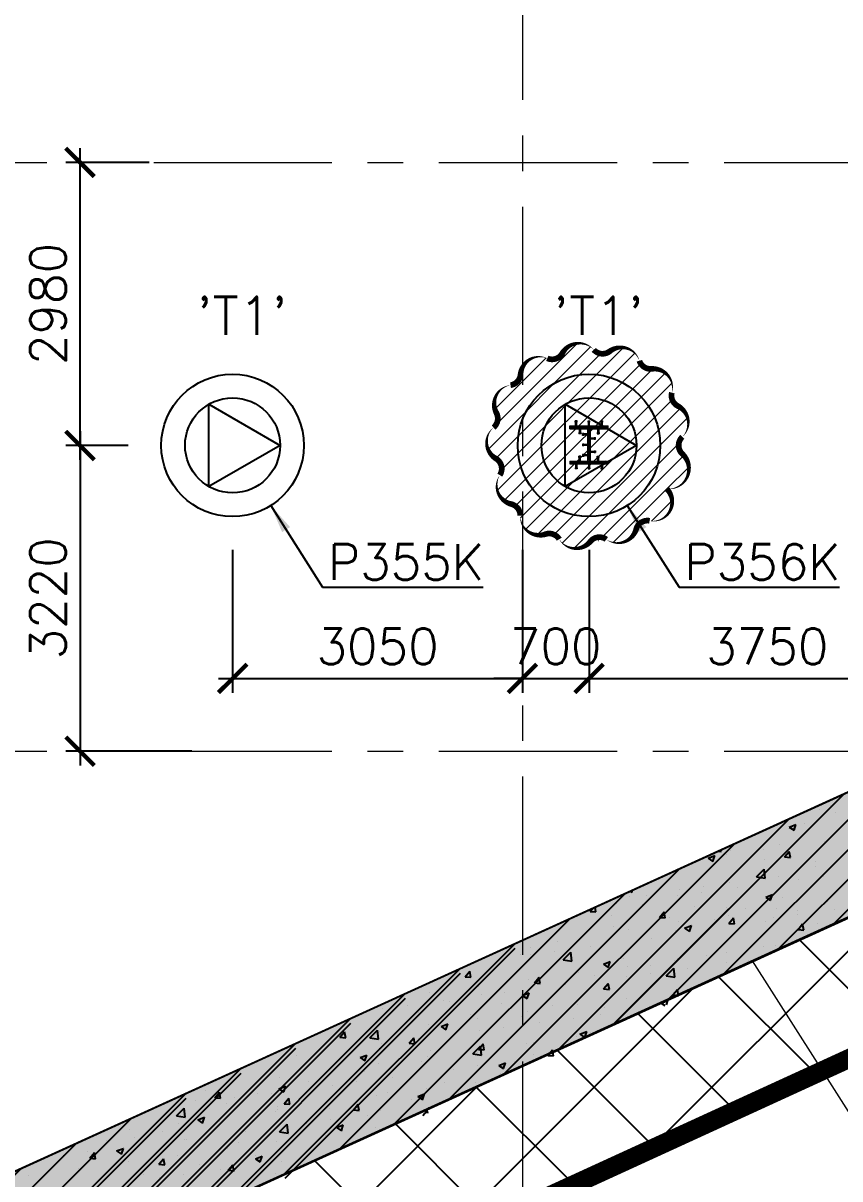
# Model space of a CAD drawing. Header units: millimetres. Extents: x -346728 to 1320345, y -537202 to -385966.
# Drawn here: x 191485 to 200078, y -489444 to -477275 of the extents above; entities that cross this region are included whole.
import ezdxf
from ezdxf.xclip import XClip

# ---------------------------------------------------------------- set-up
doc = ezdxf.new("R2010")
doc.units = ezdxf.units.MM
doc.header["$LTSCALE"] = 100
doc.header["$XCLIPFRAME"] = 2
doc.linetypes.add('DASHED2', pattern=[0.375, 0.25, -0.125])
doc.linetypes.add('X1326_GLB$0$CENTER', pattern=[2, 1.25, -0.25, 0.25, -0.25])
for name, color, linetype, lineweight in [('0 T TEXT', 7, 'Continuous', 13), ('A-giao thong', 8, 'Continuous', 15), ('KCMANH', 8, 'Continuous', 13), ('KINGPOST', 5, 'Continuous', 20), ('L.DUONG', 234, 'Continuous', 15), ('LINE', 7, 'Continuous', 13), ('X1326_GLB$0$A-tim', 8, 'X1326_GLB$0$CENTER', 9)]:
    doc.layers.add(name, color=color, linetype=linetype, lineweight=lineweight)
doc.layers.add('CL load', color=1, linetype='Continuous', plot=False)
for name, color, linetype in [('hach', 253, 'Continuous'), ('PILE MARK', 8, 'Continuous'), ('PL', 3, 'Continuous'), ('PLT', 6, 'Continuous'), ('W2', 4, 'Continuous'), ('XR_1326_csPL$0$hach', 253, 'Continuous'), ('XR_1326_csPL$0$W2', 4, 'Continuous')]:
    doc.layers.add(name, color=color, linetype=linetype)
doc.styles.add('simplex', font='simplex.shx')
doc.linetypes.add('FENCELINE2', pattern='A,0.25,-0.1,[132,ltypeshp.shx,S=0.1,R=0,X=-0.1,Y=0],-0.1,1', length=1.45)
doc.dimstyles.new('100', dxfattribs={"dimscale": 150, "dimtxt": 2.5, "dimasz": 2, "dimexe": 1, "dimexo": 1, "dimgap": 1, "dimtad": 1, "dimdec": 0, "dimzin": 0, "dimdsep": 46, "dimtxsty": 'simplex', "dimblk": 'ARCHTICK', "dimcen": 1, "dimdle": 1, "dimclrd": 256, "dimclre": 256, "dimclrt": 6, "dimadec": 0, "dimazin": 0, "dimtfac": 1, "dimtdec": 0, "dimtix": 1, "dimtmove": 2, "dimatfit": 3, "dimfxl": 1, "dimtolj": 1, "dimtzin": 0, "dimarcsym": 0})
pattern_1 = [(45, (188543.33, 11377564.439), (-8.980256121, 8.980256121), []), (135, (188543.33, 11377564.439), (-8.980256121, -8.980256121), [])]

# ---------------------------------------------------------------- blocks, each defined once
blk = doc.blocks.new('_ArchTick')
at = {"color": 0, "linetype": 'ByBlock', "const_width": 0.15}
blk.add_lwpolyline([(-0.5, -0.5), (0.5, 0.5)], dxfattribs=at)
blk = doc.blocks.new('*D516')
at = {"layer": 'CL load', "lineweight": -2, "transparency": 16777216}
for p, q in [((193689, -482822), (193689, -484325)), ((196739, -482822), (196739, -484325)), ((193539, -484175), (196889, -484175))]:
    blk.add_line(p, q, dxfattribs=at)
at = {"layer": 'DEFPOINTS', "color": 0, "transparency": 16777216}
for p in [(193689, -482672, 0), (196739, -482672, 0), (196739, -484175)]:
    blk.add_point(p, dxfattribs=at)
at = {"layer": 'CL load', "lineweight": -2, "transparency": 16777216, "xscale": 300, "yscale": 300, "zscale": 300, "rotation": 180}
blk.add_blockref('_ArchTick', (193689, -484175), dxfattribs=at)
at = {"layer": 'CL load', "lineweight": -2, "transparency": 16777216, "xscale": 300, "yscale": 300, "zscale": 300}
blk.add_blockref('_ArchTick', (196739, -484175), dxfattribs=at)
at = {"layer": 'CL load', "color": 6, "transparency": 16777216, "insert": (195214, -483838), "char_height": 375, "attachment_point": 5, "style": 'simplex'}
blk.add_mtext('\\A1;3050', dxfattribs=at)
blk = doc.blocks.new('*D517')
at = {"layer": 'CL load', "lineweight": -2, "transparency": 16777216}
for p, q in [((196739, -482822), (196739, -484325)), ((197439, -482822), (197439, -484325)), ((196739, -484175), (196439, -484175)), ((196739, -484175), (197439, -484175)), ((197439, -484175), (197739, -484175))]:
    blk.add_line(p, q, dxfattribs=at)
at = {"layer": 'DEFPOINTS', "color": 0, "transparency": 16777216}
for p in [(196739, -482672, 0), (197439, -482672), (197439, -484175)]:
    blk.add_point(p, dxfattribs=at)
at = {"layer": 'CL load', "lineweight": -2, "transparency": 16777216, "xscale": 300, "yscale": 300, "zscale": 300}
blk.add_blockref('_ArchTick', (196739, -484175), dxfattribs=at)
at = {"layer": 'CL load', "lineweight": -2, "transparency": 16777216, "xscale": 300, "yscale": 300, "zscale": 300, "rotation": 180}
blk.add_blockref('_ArchTick', (197439, -484175), dxfattribs=at)
at = {"layer": 'CL load', "color": 6, "transparency": 16777216, "insert": (197089, -483838), "char_height": 375, "attachment_point": 5, "style": 'simplex'}
blk.add_mtext('\\A1;700', dxfattribs=at)
blk = doc.blocks.new('*D518')
at = {"layer": 'CL load', "lineweight": -2, "transparency": 16777216}
for p, q in [((197439, -482822), (197439, -484325)), ((201189, -482822), (201189, -484325)), ((197289, -484175), (201339, -484175))]:
    blk.add_line(p, q, dxfattribs=at)
at = {"layer": 'DEFPOINTS', "color": 0, "transparency": 16777216}
for p in [(197439, -482672), (201189, -482672), (201189, -484175)]:
    blk.add_point(p, dxfattribs=at)
at = {"layer": 'CL load', "lineweight": -2, "transparency": 16777216, "xscale": 300, "yscale": 300, "zscale": 300, "rotation": 180}
blk.add_blockref('_ArchTick', (197439, -484175), dxfattribs=at)
at = {"layer": 'CL load', "lineweight": -2, "transparency": 16777216, "xscale": 300, "yscale": 300, "zscale": 300}
blk.add_blockref('_ArchTick', (201189, -484175), dxfattribs=at)
at = {"layer": 'CL load', "color": 6, "transparency": 16777216, "insert": (199314, -483838), "char_height": 375, "attachment_point": 5, "style": 'simplex'}
blk.add_mtext('\\A1;3750', dxfattribs=at)
blk = doc.blocks.new('*D519')
at = {"layer": 'CL load', "lineweight": -2, "transparency": 16777216}
for p, q in [((192084, -481572), (192084, -485092)), ((192589, -481722), (191934, -481722)), ((193259, -484942), (191934, -484942))]:
    blk.add_line(p, q, dxfattribs=at)
at = {"layer": 'DEFPOINTS', "color": 0, "transparency": 16777216}
for p in [(192739, -481722, 0), (192084, -484942), (193409, -484942, 0)]:
    blk.add_point(p, dxfattribs=at)
at = {"layer": 'CL load', "lineweight": -2, "transparency": 16777216, "xscale": 300, "yscale": 300, "zscale": 300}
for p, rotation in [((192084, -481722), 90), ((192084, -484942), 270)]:
    blk.add_blockref('_ArchTick', p, dxfattribs=dict(at, rotation=rotation))
at = {"layer": 'CL load', "color": 6, "transparency": 16777216, "insert": (191747, -483332), "char_height": 375, "attachment_point": 5, "rotation": 90, "style": 'simplex'}
blk.add_mtext('\\A1;3220', dxfattribs=at)
blk = doc.blocks.new('*D520')
at = {"layer": 'CL load', "lineweight": -2, "transparency": 16777216}
for p, q in [((192084, -481872), (192084, -478592)), ((192810, -478742), (191934, -478742)), ((192589, -481722), (191934, -481722))]:
    blk.add_line(p, q, dxfattribs=at)
at = {"layer": 'DEFPOINTS', "color": 0, "transparency": 16777216}
for p in [(192084, -478742), (192960, -478742, 0), (192739, -481722, 0)]:
    blk.add_point(p, dxfattribs=at)
at = {"layer": 'CL load', "lineweight": -2, "transparency": 16777216, "xscale": 300, "yscale": 300, "zscale": 300}
for p, rotation in [((192084, -478742), 90), ((192084, -481722), 270)]:
    blk.add_blockref('_ArchTick', p, dxfattribs=dict(at, rotation=rotation))
at = {"layer": 'CL load', "color": 6, "transparency": 16777216, "insert": (191747, -480232), "char_height": 375, "attachment_point": 5, "rotation": 90, "style": 'simplex'}
blk.add_mtext('\\A1;2980', dxfattribs=at)
blk = doc.blocks.new('LVL-KHUNGTEN')
blk.add_lwpolyline([(61072.9, 41092.8), (119123.5, 41092.8), (119123.5, 61.9), (61072.9, 61.9)], close=True)
blk = doc.blocks.new('mb duong hh')
at = {"layer": '0 T TEXT', "color": 8, "linetype": 'DASHED2', "ltscale": 300}
blk.add_lwpolyline([(75940, 34596), (80501, 41668), (80491, 88861), (75484, 93868), (-20031, 93860), (-33610, 75885), (-26182, 55955), (-6300, 2612), (0, 0)], close=True, dxfattribs=at)
at = {"layer": 'LINE', "color": 252, "lineweight": 9}
blk.add_lwpolyline([(14977, 101049), (-7702, 101358), (-14927, 101246), (-29449, 100943), (-35818, 99008), (-40020, 95429), (-42101, 92117), (-42609, 87567), (-42104, 81482), (-40823, 74903), (-34507, 57500), (-12505, -1540), (-11062, -5026), (-1334, -3647), (4526, -1388), (38515, 14361), (36944, 16828)], dxfattribs=at)
blk = doc.blocks.new('MB HANG RAO TAM')
h = blk.add_hatch()
h.set_pattern_fill('ANSI37', color=8, scale=7000, style=0)
h.set_pattern_definition([(45, (527887.4, 631399.9), (-618.7184, 618.7184), []), (135, (527887.4, 631399.9), (-618.7184, -618.7184), [])])
h.paths.add_polyline_path([(89794, 74797), (94796, 69797), (94804, 22611), (90246, 15544), (52523, -1634), (34324, -9922), (14325, -19029), (8025, -16417), (-19267, 56832), (-5688, 74797), (41806, 74797), (65797, 74797)], flags=16)
h.paths.add_polyline_path([(-17293, 40146), (-15160, 40938), (-12777, 34516), (-15127, 33730), (-10493, 20001), (4784, -19373), (12548, -21453), (91490, 14752), (95488, 20874), (95620, 46027), (95770, 74597), (91825, 78101), (52350, 76926), (14008, 75822), (-9259, 75871), (-23844, 71027), (-24251, 60760)])
at = {"layer": 'L.DUONG', "color": 94, "linetype": 'FENCELINE2', "ltscale": 25, "const_width": 200, "elevation": 7850}
blk.add_lwpolyline([(13898, 75822), (14369, 75824), (20809, 75968), (32497, 76335), (48850, 76822), (75776, 77623), (91825, 78101), (95770, 74597), (95712, 63657), (95684, 58344), (95610, 44235), (95553, 33268), (95488, 20874), (91490, 14752), (75806, 7559), (49624, -4449), (26632, -14994), (12548, -21453), (4784, -19373), (0, -7161), (-6626, 9890)], dxfattribs=at)
at = {"layer": 'XR_1326_csPL$0$W2', "color": 7, "ltscale": 0.5, "elevation": 0}
blk.add_lwpolyline([(8025, -16417), (14325, -19029), (90246, 15544), (94804, 22611), (94796, 69797), (89794, 74797), (-5688, 74797), (-19267, 56832)], close=True, dxfattribs=at)
blk = doc.blocks.new('KP50')
at = {"ltscale": 0.1}
h = blk.add_hatch(color=6, dxfattribs=at)
h.dxf.hatch_style = 1
h.paths.add_polyline_path([(14, 171), (-14, 171), (-14, 142)])
h.paths.add_polyline_path([(-14, -142), (-14, -171), (14, -171)])
at = {"layer": 'KCMANH', "linetype": 'ByBlock'}
h = blk.add_hatch(dxfattribs=at)
h.set_pattern_fill('ANSI37', color=6, scale=4, style=0)
h.set_pattern_definition(pattern_1)
h.paths.add_polyline_path([(-200, 200), (-200, 171), (200, 171), (200, 200)])
h = blk.add_hatch(dxfattribs=at)
h.set_pattern_fill('ANSI37', color=6, scale=4, style=0)
h.set_pattern_definition([(45, (188728.93, 11377564.439), (-8.980256121, 8.980256121), []), (135, (188728.93, 11377564.439), (-8.980256121, -8.980256121), [])])
h.paths.add_polyline_path([(14, 171), (-14, 142), (-14, -142), (14, -171)])
h = blk.add_hatch(dxfattribs=at)
h.set_pattern_fill('ANSI37', color=6, scale=4, style=0)
h.set_pattern_definition(pattern_1)
h.paths.add_polyline_path([(-200, -171), (-200, -200), (200, -200), (200, -171)])
for p, q in [((-125, 253), (-146, 253)), ((-146, 240), (-146, 253)), ((-125, 240), (-125, 253)), ((-10, 253), (10, 253)), ((-10, 240), (-10, 253)), ((10, 240), (10, 253)), ((125, 253), (146, 253)), ((125, 240), (125, 253)), ((146, 240), (146, 253)), ((-125, 240), (-146, 240)), ((-142, 200), (-142, 240)), ((-129, 200), (-129, 240)), ((-85, 131), (-106, 131)), ((-106, 131), (-106, 118)), ((-102, 171), (-102, 131)), ((-89, 171), (-89, 131)), ((-85, 131), (-85, 118)), ((-10, 240), (10, 240)), ((-6, 200), (-6, 240)), ((6, 200), (6, 240)), ((85, 131), (106, 131)), ((85, 131), (85, 118)), ((89, 171), (89, 131)), ((102, 171), (102, 131)), ((106, 131), (106, 118)), ((125, 240), (146, 240)), ((129, 200), (129, 240)), ((142, 200), (142, 240)), ((-85, 118), (-106, 118)), ((-67, 100), (-67, 120)), ((-54, 120), (-67, 120)), ((-54, 100), (-67, 100)), ((-67, 10), (-67, -10)), ((-54, 10), (-67, 10)), ((-54, 100), (-54, 120)), ((-14, 116), (-54, 116)), ((-14, 104), (-54, 104)), ((-54, 10), (-54, -10)), ((-14, 6), (-54, 6)), ((14, 76), (54, 76)), ((14, 64), (54, 64)), ((54, 60), (54, 80)), ((54, 80), (67, 80)), ((54, 60), (67, 60)), ((67, 60), (67, 80)), ((85, 118), (106, 118)), ((-85, -118), (-106, -118)), ((-106, -131), (-106, -118)), ((-85, -131), (-85, -118)), ((-54, -10), (-67, -10)), ((-67, -100), (-67, -120)), ((-54, -100), (-67, -100)), ((-54, -120), (-67, -120)), ((-14, -6), (-54, -6)), ((-54, -100), (-54, -120)), ((-14, -104), (-54, -104)), ((-14, -116), (-54, -116)), ((14, -64), (54, -64)), ((14, -76), (54, -76)), ((54, -60), (54, -80)), ((54, -60), (67, -60)), ((54, -80), (67, -80)), ((67, -60), (67, -80)), ((85, -118), (106, -118)), ((85, -131), (85, -118)), ((106, -131), (106, -118)), ((-125, -240), (-146, -240)), ((-146, -240), (-146, -253)), ((-142, -200), (-142, -240)), ((-129, -200), (-129, -240)), ((-125, -240), (-125, -253)), ((-85, -131), (-106, -131)), ((-102, -171), (-102, -131)), ((-89, -171), (-89, -131)), ((-10, -240), (10, -240)), ((-10, -240), (-10, -253)), ((-6, -200), (-6, -240)), ((6, -200), (6, -240)), ((10, -240), (10, -253)), ((85, -131), (106, -131)), ((89, -171), (89, -131)), ((102, -171), (102, -131)), ((125, -240), (146, -240)), ((125, -240), (125, -253)), ((129, -200), (129, -240)), ((142, -200), (142, -240)), ((146, -240), (146, -253)), ((-125, -253), (-146, -253)), ((-10, -253), (10, -253)), ((125, -253), (146, -253))]:
    blk.add_line(p, q, dxfattribs=at)
at = {"layer": 'KINGPOST', "color": 6, "linetype": 'ByBlock'}
for p, q in [((-200, 200), (200, 200)), ((-200, 171), (-200, 200)), ((-200, 171), (200, 171)), ((-14, 171), (-14, -171)), ((-14, 142), (14, 171)), ((14, 171), (14, -171)), ((200, 171), (200, 200)), ((-200, -171), (200, -171)), ((-200, -171), (-200, -200)), ((-200, -200), (200, -200)), ((-14, -142), (14, -171)), ((200, -171), (200, -200))]:
    blk.add_line(p, q, dxfattribs=at)
blk.add_lwpolyline([(-14, 0), (14, 0)], dxfattribs=at)
blk = doc.blocks.new('B1 Kingpost Layout Plan1')
at = {"layer": 'KCMANH', "linetype": 'ByBlock'}
blk.add_blockref('KP50', (47075, -66951, 0), dxfattribs=at)

msp = doc.modelspace()

# ---------------------------------------------------------------- hatches: boundary and pattern name
at = {"ltscale": 0.1}
h = msp.add_hatch(color=3, dxfattribs=at)
h.dxf.hatch_style = 1
h.paths.add_polyline_path([(197453.1, -481550.4), (197424.3, -481550.4), (197424.3, -481579.2)])
h.paths.add_polyline_path([(197424.3, -481864), (197424.3, -481892.8), (197453.1, -481892.8)])
at = {"layer": 'A-giao thong', "transparency": 33554572}
h = msp.add_hatch(dxfattribs=at)
h.set_pattern_fill('ANSI31', color=256, scale=1000)
h.set_pattern_definition([(45, (159089.75, -578978.21), (-88.38835, 88.38835), [])])
edge = h.paths.add_edge_path()
edge.add_arc((198283.8, -481485.9), 200.1, 313.189, 423.189)
edge.add_arc((198429.6, -481197.4), 123.2, 165.32463, 243.189, ccw=False)
edge.add_arc((198116.7, -481115.4), 200.3, 345.32463, 455.32463)
edge.add_arc((198086.6, -480793.3), 123.2, 197.45235, 275.32463, ccw=False)
edge.add_arc((197778.1, -480890.3), 200.2, 17.45235, 127.45235)
edge.add_arc((197581.4, -480633.5), 123.2, 221.33742, 307.45235, ccw=False)
edge.add_arc((197336.4, -480849.1), 203.2, 41.33742, 151.33742)
edge.add_arc((197050, -480692.5), 123.2, 245.97207, 331.33742, ccw=False)
edge.add_arc((196918.3, -480988), 200.3, 65.97207, 175.97207)
edge.add_arc((196595.7, -480965.2), 123.2, 278.09941, 355.97207, ccw=False)
edge.add_arc((196641.3, -481285.5), 200.3, 98.09941, 208.09941)
edge.add_arc((196355.9, -481437.9), 123.2, -50.51419, 28.09941, ccw=False)
edge.add_arc((196561.8, -481687.8), 200.7, 129.48581, 239.48581)
edge.add_arc((196397.4, -481966.8), 123.2, -33.38585, 59.48581, ccw=False)
edge.add_arc((196667.3, -482144.7), 200.1, 146.61415, 256.61415)
edge.add_arc((196592.5, -482459.2), 123.2, -1.25134, 76.61415, ccw=False)
edge.add_arc((196915.9, -482466.3), 200.3, 178.74866, 288.74866)
edge.add_arc((197019.9, -482772.6), 123.2, 30.87684, 108.74866, ccw=False)
edge.add_arc((197297.5, -482606.6), 200.2, 210.87684, 320.87684)
edge.add_arc((197548.4, -482810.7), 123.2, 54.01227, 140.87684, ccw=False)
edge.add_arc((197740.1, -482546.7), 203.1, 234.01227, 344.01227)
edge.add_arc((198053.8, -482636.6), 123.2, 79.39644, 164.01227, ccw=False)
edge.add_arc((198113.3, -482318.6), 200.3, 259.39644, 404.1286)
edge.add_arc((198278.2, -481968.3), 212, 264.27964, 407.39823)
edge.add_arc((198505.1, -481721.6), 123.2, 133.189, 227.39823, ccw=False)
at = {"layer": 'hach'}
h = msp.add_hatch(dxfattribs=at)
h.set_pattern_fill('ANSI31', color=256, scale=70)
h.set_pattern_definition([(45, (121918.56, -508591.22), (-157.15448, 157.15448), [])])
h.paths.add_polyline_path([(142200.7, -410142.2), (128621.2, -428107.5), (155914.1, -501359), (162214.1, -503970.9), (238136.4, -469396.6), (242695.2, -462329.4), (242687.2, -415142.7), (237685.1, -410142.2)])
h.paths.add_polyline_path([(142797.9, -411342.2), (129975.7, -428305.7), (156856.2, -500450.6), (162191.6, -502662.6), (237318.8, -468450.4), (241495.1, -461976.1), (241487, -415639.4), (237188.2, -411342.2)], flags=16)
h = msp.add_hatch(dxfattribs=at)
h.set_pattern_fill('AR-CONC', color=256, scale=4)
h.set_pattern_definition([(50, (121918.56, -508591.2), (728.7387, -63.7563), [76.2, -838.2]), (355, (121918.56, -508591.2), (-140.9737, 764.2274), [60.96, -670.5623]), (100.45144, (121979.3, -508596.54), (587.765, 700.471), [64.76, -712.361]), (46.1842, (121918.6, -508388), (1084.316, -168.1693), [114.3, -1257.3]), (96.63556, (122008.9, -508402), (949.6165, 989.7045), [97.14, -1068.5424]), (351.18415, (121918.6, -508388), (949.6165, 989.7045), [91.44, -1005.839]), (21, (122020.16, -508438.8), (606.4576, -409.0608), [76.2, -838.2]), (326, (122020.16, -508438.8), (247.208, 736.752), [60.96, -670.56]), (71.45144, (122070.7, -508472.9), (853.6657, 327.691), [64.76, -712.3598]), (37.5, (121918.56, -508591.22), (12.3544, 338.22016), [0, -662.432, 0, -680.72, 0, -673.1]), (7.5, (121918.56, -508591.22), (267.27865, 400.7223), [0, -388.112, 0, -647.192, 0, -256.54]), (327.5, (121692, -508591.22), (542.3624, -22.91498), [0, -254, 0, -792.48, 0, -1051.56]), (317.5, (121590.4, -508591.2), (592.5167, 101.706), [0, -330.2, 0, -526.288, 0, -746.76])])
h.paths.add_polyline_path([(142200.7, -410142.2), (128621.2, -428107.5), (155914.1, -501359), (162214.1, -503970.9), (238136.4, -469396.6), (242695.2, -462329.4), (242687.2, -415142.7), (237685.1, -410142.2)])
h.paths.add_polyline_path([(142797.9, -411342.2), (129975.7, -428305.7), (156856.2, -500450.6), (162191.6, -502662.6), (237318.8, -468450.4), (241495.1, -461976.1), (241487, -415639.4), (237188.2, -411342.2)], flags=16)

# ---------------------------------------------------------------- linework, layer by layer
at = {"color": 5, "elevation": -2718.3}
msp.add_lwpolyline([(198420.8, -481631.8, 0, 60, 0.5205671), (198374.1, -481307.3, 60, 60, -0.3534527), (198310.5, -481166.2, 0, 60, 0.5205671), (198098.1, -480915.9, 60, 60, -0.3534915), (197969.1, -480830.2, 0, 60, 0.5205671), (197656.3, -480731.3, 60, 60, -0.3944899), (197489, -480714.9, 0, 60, 0.520567), (197158.1, -480751.6, 60, 60, -0.3907151), (196999.9, -480805, 0, 60, 0.520567), (196718.6, -480973.9, 60, 60, -0.3534934), (196613, -481087.2, 0, 60, 0.5205671), (196464.5, -481379.9, 60, 60, -0.3571345), (196434.2, -481533, 0, 60, 0.520567), (196459.9, -481860.7, 60, 60, -0.4289707), (196500.2, -482034.6, 0, 60, 0.520567), (196621, -482339.4, 60, 60, -0.3534582), (196715.6, -482461.9, 0, 60, 0.520567), (196980.3, -482656, 60, 60, -0.3534893), (197125.6, -482709.4, 0, 60, 0.5205671), (197452.8, -482733, 60, 60, -0.3982747), (197620.8, -482711, 0, 60, 0.520567), (197935.4, -482602.6, 60, 60, -0.3869502), (198076.5, -482515.5, 0, 60, 0.7314349), (198257.1, -482179.2, 0, 60, 0.7206829), (198421.7, -481812.2, 60, 60, -0.4358983)], format="xyseb", close=True, dxfattribs=at)
at = {"layer": 'PL', "elevation": -1404.9}
for points in [[(193438.7, -482154.6), (193438.7, -481288.6), (194188.7, -481721.6)], [(193438.7, -482154.6), (193438.7, -481288.6), (194188.7, -481721.6)], [(197188.7, -482154.6), (197188.7, -481288.6), (197938.7, -481721.6)], [(197188.7, -482154.6), (197188.7, -481288.6), (197938.7, -481721.6)]]:
    msp.add_lwpolyline(points, close=True, dxfattribs=at)
at = {"layer": 'PL'}
for centre, radius in [((193688.7, -481721.6, -1404.9), 750), ((193688.7, -481721.6, -1404.9), 750), ((197438.7, -481721.6, -1404.9), 750), ((197438.7, -481721.6, -1404.9), 750), ((193688.7, -481721.6, -1404.9), 500), ((193688.7, -481721.6, -1404.9), 500), ((197438.7, -481721.6, -1404.9), 500), ((197438.7, -481721.6, -1404.9), 500)]:
    msp.add_circle(centre, radius, dxfattribs=at)
at = {"layer": 'W2', "ltscale": 0.5, "elevation": -1404.9}
for points in [[(142200.7, -410142.2), (128621.2, -428107.5), (155914.1, -501359), (162214.1, -503970.9), (238136.4, -469396.6), (242695.2, -462329.4), (242686.9, -415142.1), (237685.1, -410142.2)], [(142797.9, -411342.2), (129975.7, -428305.7), (156856.2, -500450.6), (162191.6, -502662.6), (237318.8, -468450.4), (241495.1, -461976.1), (241487, -415639.4), (237188.2, -411342.2)]]:
    msp.add_lwpolyline(points, close=True, dxfattribs=at)
at = {"layer": 'X1326_GLB$0$A-tim', "ltscale": 15}
for p, q in [((196738.7, -398208.6, -1404.9), (196738.7, -512162.7, -1404.9)), ((120859.5, -478741.8, -1404.9), (255546, -478741.8, -1404.9)), ((120859.5, -484941.8, -1404.9), (255546, -484941.8, -1404.9))]:
    msp.add_line(p, q, dxfattribs=at)
at = {"layer": 'XR_1326_csPL$0$hach', "color": 250}
for p, q in [((200013.8, -486757.3, -1404.9), (202434.9, -484336.2, -1404.9)), ((199436.7, -487020.1, -1404.9), (201857.8, -484599, -1404.9)), ((198859.5, -487282.9, -1404.9), (201280.7, -484861.8, -1404.9)), ((198282.4, -487545.8, -1404.9), (200703.5, -485124.6, -1404.9)), ((197705.3, -487808.6, -1404.9), (200126.4, -485387.4, -1404.9)), ((199980.9, -485510.8, -1404.9), (199980.9, -485510.8, -1404.9)), ((197128.1, -488071.4, -1404.9), (199549.3, -485650.3, -1404.9)), ((199865.5, -485554, -1404.9), (199865.5, -485554, -1404.9)), ((200029.2, -485588.1, -1404.9), (200029.2, -485588.1, -1404.9)), ((199545.4, -485740.1, -1404.9), (199596, -485774.2, -1404.9)), ((199545.5, -485740.1, -1404.9), (199616.6, -485712.8, -1404.9)), ((199596, -485774.2, -1404.9), (199616.6, -485712.8, -1404.9)), ((199701, -485701.7, -1404.9), (199701, -485701.7, -1404.9)), ((199914.5, -485894.7, -1404.9), (199914.5, -485894.7, -1404.9)), ((199968.5, -485849, -1404.9), (199968.5, -485849, -1404.9)), ((196551, -488334.2, -1404.9), (198972.2, -485913.1, -1404.9)), ((198796, -485993.3, -1404.9), (198828.8, -485996.1, -1404.9)), ((198828.6, -485996.2, -1404.9), (198825.6, -485979.8, -1404.9)), ((198927.6, -485990.3, -1404.9), (198927.6, -485990.3, -1404.9)), ((199272.8, -485979.2, -1404.9), (199272.8, -485979.2, -1404.9)), ((199440.8, -485925.2, -1404.9), (199440.8, -485925.2, -1404.9)), ((199496.8, -486054.6, -1404.9), (199545.8, -485996.2, -1404.9)), ((199557.4, -486059.9, -1404.9), (199545.6, -485996.2, -1404.9)), ((198691.8, -486067.8, -1404.9), (198762.9, -486040.5, -1404.9)), ((198691.8, -486067.8, -1404.9), (198742.3, -486101.9, -1404.9)), ((198742.3, -486101.9, -1404.9), (198762.9, -486040.5, -1404.9)), ((198742.3, -486058.7, -1404.9), (198742.3, -486058.7, -1404.9)), ((198888, -486029.8, -1404.9), (198888, -486029.8, -1404.9)), ((199284.7, -486081.6, -1404.9), (199284.7, -486081.6, -1404.9)), ((199496.8, -486054.6, -1404.9), (199557.5, -486059.9, -1404.9)), ((199827, -486104.5, -1404.9), (199827, -486104.5, -1404.9)), ((195973.9, -488597, -1404.9), (198395, -486175.9, -1404.9)), ((199201.3, -486264.5, -1404.9), (199280.4, -486182, -1404.9)), ((199201.3, -486264.5, -1404.9), (199291.6, -486278.5, -1404.9)), ((199231, -486261.9, -1404.9), (199231, -486261.9, -1404.9)), ((199291.6, -486278.5, -1404.9), (199280.4, -486182, -1404.9)), ((199428.5, -486263.4, -1404.9), (199428.5, -486263.4, -1404.9)), ((199823.6, -486160.2, -1404.9), (199823.6, -486160.2, -1404.9)), ((199901.5, -486261.9, -1404.9), (199901.5, -486261.9, -1404.9)), ((199956.2, -486187.3, -1404.9), (199956.2, -486187.3, -1404.9)), ((198638.5, -486363.6, -1404.9), (198638.5, -486363.6, -1404.9)), ((198915.3, -486328.5, -1404.9), (198915.3, -486328.5, -1404.9)), ((199005.5, -486379.9, -1404.9), (199005.5, -486379.9, -1404.9)), ((199647.2, -486295.4, -1404.9), (199647.2, -486295.4, -1404.9)), ((200067, -486383.3, -1404.9), (200067, -486383.3, -1404.9)), ((195396.8, -488859.8, -1404.9), (197817.9, -486438.7, -1404.9)), ((197865.9, -486476.2, -1404.9), (197865.9, -486476.2, -1404.9)), ((197868.2, -486415.8, -1404.9), (197888.6, -486429.6, -1404.9)), ((197888.6, -486429.6, -1404.9), (197897.8, -486402.3, -1404.9)), ((198046, -486465.3, -1404.9), (198046, -486465.3, -1404.9)), ((198366.4, -486464, -1404.9), (198366.4, -486464, -1404.9)), ((198393.6, -486400, -1404.9), (198393.6, -486400, -1404.9)), ((198620.7, -486430.6, -1404.9), (198620.7, -486430.6, -1404.9)), ((199298.2, -486476.9, -1404.9), (199348.8, -486511, -1404.9)), ((199298.3, -486476.8, -1404.9), (199369.4, -486449.5, -1404.9)), ((199348.8, -486511, -1404.9), (199369.4, -486449.6, -1404.9)), ((199474.5, -486485, -1404.9), (199474.5, -486485, -1404.9)), ((197451.6, -486627.5, -1404.9), (197481.4, -486591.9, -1404.9)), ((197451.6, -486627.5, -1404.9), (197512.3, -486632.9, -1404.9)), ((197512.1, -486632.9, -1404.9), (197502.8, -486582.2, -1404.9)), ((197724.7, -486548.5, -1404.9), (197724.7, -486548.5, -1404.9)), ((198002.1, -486555, -1404.9), (198002.1, -486555, -1404.9)), ((198180.3, -486691.3, -1404.9), (198229.3, -486632.9, -1404.9)), ((198240.9, -486696.6, -1404.9), (198229.1, -486633, -1404.9)), ((198544.5, -486577.9, -1404.9), (198544.5, -486577.9, -1404.9)), ((198882, -486586.7, -1404.9), (198882, -486586.7, -1404.9)), ((199086.8, -486600.8, -1404.9), (199086.8, -486600.8, -1404.9)), ((199416.1, -486601.7, -1404.9), (199416.1, -486601.7, -1404.9)), ((199629.2, -486623.7, -1404.9), (199629.2, -486623.7, -1404.9)), ((199943.8, -486525.5, -1404.9), (199943.8, -486525.5, -1404.9)), ((200019, -486612, -1404.9), (200019, -486612, -1404.9)), ((194819.6, -489122.7, -1404.9), (197240.8, -486701.5, -1404.9)), ((197674, -486668.5, -1404.9), (197674, -486668.5, -1404.9)), ((198180.3, -486691.3, -1404.9), (198241, -486696.6, -1404.9)), ((198216.3, -486691.5, -1404.9), (198216.3, -486691.5, -1404.9)), ((198289.5, -486688.4, -1404.9), (198289.5, -486688.4, -1404.9)), ((198381.3, -486738.2, -1404.9), (198381.3, -486738.2, -1404.9)), ((198758.7, -486714.4, -1404.9), (198758.7, -486714.4, -1404.9)), ((198902.9, -486666.7, -1404.9), (198902.9, -486666.7, -1404.9)), ((198909, -486755, -1404.9), (198958, -486696.7, -1404.9)), ((198909, -486755.1, -1404.9), (198969.8, -486760.4, -1404.9)), ((198969.6, -486760.4, -1404.9), (198957.8, -486696.7, -1404.9)), ((199301, -486737.3, -1404.9), (199301, -486737.3, -1404.9)), ((199379.9, -486696.1, -1404.9), (199379.9, -486696.1, -1404.9)), ((199634.2, -486662.7, -1404.9), (199634.2, -486662.7, -1404.9)), ((197696.9, -486790.1, -1404.9), (197696.9, -486790.1, -1404.9)), ((197853.6, -486814.4, -1404.9), (197853.6, -486814.4, -1404.9)), ((198353.5, -486831.3, -1404.9), (198353.5, -486831.3, -1404.9)), ((198444.6, -486804.5, -1404.9), (198515.7, -486777.2, -1404.9)), ((198444.6, -486804.6, -1404.9), (198495.1, -486838.7, -1404.9)), ((198495.1, -486838.7, -1404.9), (198515.7, -486777.3, -1404.9)), ((198738.2, -486780.6, -1404.9), (198738.2, -486780.6, -1404.9)), ((199637.8, -486818.8, -1404.9), (199686.7, -486760.4, -1404.9)), ((199637.8, -486818.8, -1404.9), (199698.5, -486824.1, -1404.9)), ((199698.3, -486824.2, -1404.9), (199686.6, -486760.5, -1404.9)), ((199843.4, -486760.2, -1404.9), (199843.4, -486760.2, -1404.9)), ((197104.4, -486943.9, -1404.9), (197104.4, -486943.9, -1404.9)), ((197340.4, -486931.6, -1404.9), (197340.4, -486931.6, -1404.9)), ((198099.1, -486916.9, -1404.9), (198099.1, -486916.9, -1404.9)), ((199270, -486994.4, -1404.9), (199270, -486994.4, -1404.9)), ((199403.8, -486992, -1404.9), (199403.8, -486992, -1404.9)), ((194242.5, -489437.6, -1404.9), (196663.6, -487016.5, -1404.9)), ((196715.2, -487077.7, -1404.9), (196715.2, -487077.7, -1404.9)), ((196818.3, -487085.5, -1404.9), (196818.3, -487085.5, -1404.9)), ((196818.7, -487003.1, -1404.9), (196818.7, -487003.1, -1404.9)), ((197072.7, -487052, -1404.9), (197072.7, -487052, -1404.9)), ((197167.3, -487138.2, -1404.9), (197246.5, -487055.7, -1404.9)), ((197257.7, -487152.2, -1404.9), (197246.4, -487055.7, -1404.9)), ((197257.6, -487100.6, -1404.9), (197257.6, -487100.6, -1404.9)), ((197457.5, -487001.4, -1404.9), (197457.5, -487001.4, -1404.9)), ((198677.5, -487096.1, -1404.9), (198677.5, -487096.1, -1404.9)), ((198890.6, -487057, -1404.9), (198890.6, -487057, -1404.9)), ((197167.3, -487138.1, -1404.9), (197257.7, -487152.1, -1404.9)), ((197590.9, -487184.4, -1404.9), (197662.1, -487157, -1404.9)), ((197590.9, -487184.4, -1404.9), (197641.4, -487218.5, -1404.9)), ((197641.4, -487218.5, -1404.9), (197662, -487157.1, -1404.9)), ((197800, -487123.6, -1404.9), (197800, -487123.6, -1404.9)), ((197841.2, -487204.8, -1404.9), (197841.2, -487204.8, -1404.9)), ((198085, -487197.8, -1404.9), (198085, -487197.8, -1404.9)), ((198251.7, -487306.3, -1404.9), (198330.8, -487223.9, -1404.9)), ((198342, -487320.4, -1404.9), (198330.8, -487223.9, -1404.9)), ((198342.3, -487146.5, -1404.9), (198342.3, -487146.5, -1404.9)), ((198368.9, -487128.6, -1404.9), (198368.9, -487128.6, -1404.9)), ((198471, -487233.5, -1404.9), (198471, -487233.5, -1404.9)), ((198884.7, -487169.4, -1404.9), (198884.7, -487169.4, -1404.9)), ((199112.6, -487149, -1404.9), (199112.6, -487149, -1404.9)), ((193665.4, -489700.4, -1404.9), (196086.5, -487279.3, -1404.9)), ((196135, -487316.4, -1404.9), (196184, -487258, -1404.9)), ((196135, -487316.4, -1404.9), (196195.8, -487321.7, -1404.9)), ((196195.6, -487321.7, -1404.9), (196183.9, -487258, -1404.9)), ((196806.4, -487341.3, -1404.9), (196806.4, -487341.3, -1404.9)), ((196863.8, -487380.1, -1404.9), (196912.8, -487321.8, -1404.9)), ((196924.4, -487385.5, -1404.9), (196912.6, -487321.8, -1404.9)), ((197328, -487269.8, -1404.9), (197328, -487269.8, -1404.9)), ((197492.4, -487299.5, -1404.9), (197492.4, -487299.5, -1404.9)), ((197831.8, -487317.6, -1404.9), (197831.8, -487317.6, -1404.9)), ((198086.2, -487284.1, -1404.9), (198086.2, -487284.1, -1404.9)), ((198251.6, -487306.3, -1404.9), (198342, -487320.3, -1404.9)), ((195765.5, -487482.6, -1404.9), (195765.5, -487482.6, -1404.9)), ((196278.7, -487417.5, -1404.9), (196278.7, -487417.5, -1404.9)), ((196737.3, -487512, -1404.9), (196808.4, -487484.7, -1404.9)), ((196787.8, -487546.2, -1404.9), (196808.4, -487484.8, -1404.9)), ((196805.4, -487452.8, -1404.9), (196805.4, -487452.8, -1404.9)), ((196863.8, -487380.1, -1404.9), (196924.5, -487385.5, -1404.9)), ((196899.9, -487401.2, -1404.9), (196899.9, -487401.2, -1404.9)), ((197190.2, -487402.1, -1404.9), (197190.2, -487402.1, -1404.9)), ((197592.5, -487443.9, -1404.9), (197641.5, -487385.5, -1404.9)), ((197592.5, -487443.9, -1404.9), (197653.3, -487449.2, -1404.9)), ((197653.1, -487449.2, -1404.9), (197641.3, -487385.6, -1404.9)), ((198321.3, -487507.7, -1404.9), (198370.2, -487449.3, -1404.9)), ((198356.6, -487466.8, -1404.9), (198356.6, -487466.8, -1404.9)), ((198381.8, -487513, -1404.9), (198370.1, -487449.3, -1404.9)), ((193088.3, -489963.3, -1404.9), (195509.4, -487542.1, -1404.9)), ((195714.9, -487604.6, -1404.9), (195714.9, -487604.6, -1404.9)), ((195909.4, -487570.7, -1404.9), (195909.4, -487570.7, -1404.9)), ((195975, -487574, -1404.9), (195975, -487574, -1404.9)), ((196307.4, -487502.9, -1404.9), (196307.4, -487502.9, -1404.9)), ((196517.4, -487596.9, -1404.9), (196517.4, -487596.9, -1404.9)), ((196551, -487486.2, -1404.9), (196551, -487486.2, -1404.9)), ((196737.2, -487512.1, -1404.9), (196787.8, -487546.2, -1404.9)), ((197828.9, -487543, -1404.9), (197828.9, -487543, -1404.9)), ((198197.4, -487593.4, -1404.9), (198268.5, -487566.1, -1404.9)), ((198197.4, -487593.5, -1404.9), (198235.6, -487619.2, -1404.9)), ((198253.4, -487611.1, -1404.9), (198268.5, -487566.2, -1404.9)), ((198321.3, -487507.7, -1404.9), (198382, -487513, -1404.9)), ((195270.2, -487654.9, -1404.9), (195270.2, -487654.9, -1404.9)), ((195524.6, -487621.4, -1404.9), (195524.6, -487621.4, -1404.9)), ((195646.9, -487687.5, -1404.9), (195646.9, -487687.5, -1404.9)), ((196189.3, -487710.5, -1404.9), (196189.3, -487710.5, -1404.9)), ((196794, -487679.6, -1404.9), (196794, -487679.6, -1404.9)), ((197059.8, -487619.8, -1404.9), (197059.8, -487619.8, -1404.9)), ((197315.7, -487608, -1404.9), (197315.7, -487608, -1404.9)), ((197564.6, -487718.3, -1404.9), (197564.6, -487718.3, -1404.9)), ((197602.1, -487642.7, -1404.9), (197602.1, -487642.7, -1404.9)), ((197818.9, -487684.9, -1404.9), (197818.9, -487684.9, -1404.9)), ((192511.1, -490226.1, -1404.9), (194932.3, -487804.9, -1404.9)), ((195753.1, -487820.8, -1404.9), (195753.1, -487820.8, -1404.9)), ((195883.6, -487839.7, -1404.9), (195954.7, -487812.4, -1404.9)), ((195883.6, -487839.8, -1404.9), (195934.1, -487873.9, -1404.9)), ((195934.1, -487873.9, -1404.9), (195954.7, -487812.5, -1404.9)), ((196266.3, -487755.7, -1404.9), (196266.3, -487755.7, -1404.9)), ((196731.6, -487733.4, -1404.9), (196731.6, -487733.4, -1404.9)), ((196922.9, -487802.8, -1404.9), (196922.9, -487802.8, -1404.9)), ((197274, -487756.3, -1404.9), (197274, -487756.3, -1404.9)), ((197816.3, -487779.2, -1404.9), (197816.3, -487779.2, -1404.9)), ((194703.8, -487968.5, -1404.9), (194703.8, -487968.5, -1404.9)), ((194818.5, -487953.1, -1404.9), (194867.5, -487894.7, -1404.9)), ((194818.5, -487953.1, -1404.9), (194879.3, -487958.4, -1404.9)), ((194879.1, -487958.4, -1404.9), (194867.4, -487894.8, -1404.9)), ((195133.4, -487959.7, -1404.9), (195212.6, -487877.2, -1404.9)), ((195133.4, -487959.7, -1404.9), (195223.8, -487973.7, -1404.9)), ((195223.7, -487973.7, -1404.9), (195212.5, -487877.2, -1404.9)), ((195231.5, -487892.3, -1404.9), (195231.5, -487892.3, -1404.9)), ((195547.3, -488016.9, -1404.9), (195596.3, -487958.5, -1404.9)), ((195607.9, -488022.2, -1404.9), (195596.1, -487958.5, -1404.9)), ((195642.1, -487971.4, -1404.9), (195642.1, -487971.4, -1404.9)), ((196283.8, -487887, -1404.9), (196283.8, -487887, -1404.9)), ((196538.1, -487853.5, -1404.9), (196538.1, -487853.5, -1404.9)), ((197303.3, -487946.2, -1404.9), (197303.3, -487946.2, -1404.9)), ((197343.7, -487921.1, -1404.9), (197414.9, -487893.8, -1404.9)), ((197343.7, -487921.2, -1404.9), (197394.2, -487955.2, -1404.9)), ((197394.2, -487955.2, -1404.9), (197414.8, -487893.8, -1404.9)), ((197450.5, -487905.7, -1404.9), (197450.5, -487905.7, -1404.9)), ((191934, -490488.9, -1404.9), (194355.1, -488067.8, -1404.9)), ((194688.2, -488044.6, -1404.9), (194688.2, -488044.6, -1404.9)), ((195003, -488055.6, -1404.9), (195003, -488055.6, -1404.9)), ((195230.5, -488067.5, -1404.9), (195230.5, -488067.5, -1404.9)), ((195257.3, -488022.1, -1404.9), (195257.3, -488022.1, -1404.9)), ((195547.3, -488016.9, -1404.9), (195608, -488022.2, -1404.9)), ((195772.9, -488090.4, -1404.9), (195772.9, -488090.4, -1404.9)), ((196217.7, -488127.9, -1404.9), (196296.9, -488045.4, -1404.9)), ((196276, -488080.6, -1404.9), (196325, -488022.2, -1404.9)), ((196276, -488080.6, -1404.9), (196336.7, -488085.9, -1404.9)), ((196308.1, -488141.9, -1404.9), (196296.8, -488045.4, -1404.9)), ((196336.6, -488086, -1404.9), (196324.8, -488022.3, -1404.9)), ((196781.7, -488017.8, -1404.9), (196781.7, -488017.8, -1404.9)), ((196858, -488007.4, -1404.9), (196858, -488007.4, -1404.9)), ((197004.8, -488144.4, -1404.9), (197053.7, -488086, -1404.9)), ((197065.3, -488149.7, -1404.9), (197053.6, -488086, -1404.9)), ((194361.3, -488140.1, -1404.9), (194361.3, -488140.1, -1404.9)), ((195029.9, -488167.4, -1404.9), (195101.1, -488140.1, -1404.9)), ((195029.9, -488167.5, -1404.9), (195080.4, -488201.6, -1404.9)), ((195080.4, -488201.6, -1404.9), (195101, -488140.2, -1404.9)), ((195673, -488210.8, -1404.9), (195673, -488210.8, -1404.9)), ((195740.8, -488159, -1404.9), (195740.8, -488159, -1404.9)), ((196217.7, -488127.8, -1404.9), (196308.1, -488141.8, -1404.9)), ((196254, -488094, -1404.9), (196254, -488094, -1404.9)), ((196265.5, -488109.1, -1404.9), (196265.5, -488109.1, -1404.9)), ((196315.3, -488113.3, -1404.9), (196315.3, -488113.3, -1404.9)), ((196655.6, -488203.5, -1404.9), (196655.6, -488203.5, -1404.9)), ((196857.6, -488136.3, -1404.9), (196857.6, -488136.3, -1404.9)), ((197004.8, -488144.4, -1404.9), (197065.5, -488149.7, -1404.9)), ((191356.9, -490751.7, -1404.9), (193778, -488330.6, -1404.9)), ((194691.4, -488306.7, -1404.9), (194691.4, -488306.7, -1404.9)), ((195080.4, -488312.5, -1404.9), (195080.4, -488312.5, -1404.9)), ((195219.1, -488230.5, -1404.9), (195219.1, -488230.5, -1404.9)), ((196016.5, -488287.7, -1404.9), (196016.5, -488287.7, -1404.9)), ((196270.8, -488254.2, -1404.9), (196270.8, -488254.2, -1404.9)), ((196490, -488248.8, -1404.9), (196540.6, -488282.9, -1404.9)), ((196490.1, -488248.8, -1404.9), (196561.2, -488221.5, -1404.9)), ((196508.9, -488332.2, -1404.9), (196508.9, -488332.2, -1404.9)), ((196540.6, -488282.9, -1404.9), (196561.2, -488221.5, -1404.9)), ((193656.6, -488443.3, -1404.9), (193656.6, -488443.3, -1404.9)), ((194178.2, -488371.8, -1404.9), (194178.2, -488371.8, -1404.9)), ((194487.9, -488414.2, -1404.9), (194487.9, -488414.2, -1404.9)), ((194735.7, -488456.3, -1404.9), (194735.7, -488456.3, -1404.9)), ((194990, -488422.8, -1404.9), (194990, -488422.8, -1404.9)), ((195374.8, -488372.2, -1404.9), (195374.8, -488372.2, -1404.9)), ((195916.4, -488433.9, -1404.9), (195916.4, -488433.9, -1404.9)), ((196241.6, -488432.2, -1404.9), (196241.6, -488432.2, -1404.9)), ((193405.6, -488517.9, -1404.9), (193405.6, -488517.9, -1404.9)), ((193502, -488589.8, -1404.9), (193551, -488531.4, -1404.9)), ((193562.6, -488595.2, -1404.9), (193550.9, -488531.5, -1404.9)), ((193895.4, -488515.9, -1404.9), (193895.4, -488515.9, -1404.9)), ((193948, -488540.9, -1404.9), (193948, -488540.9, -1404.9)), ((194094, -488540.8, -1404.9), (194094, -488540.8, -1404.9)), ((194176.2, -488495.2, -1404.9), (194226.8, -488529.3, -1404.9)), ((194176.3, -488495.1, -1404.9), (194247.4, -488467.8, -1404.9)), ((194226.8, -488529.3, -1404.9), (194247.4, -488467.9, -1404.9)), ((194490.3, -488563.8, -1404.9), (194490.3, -488563.8, -1404.9)), ((195206.8, -488568.8, -1404.9), (195206.8, -488568.8, -1404.9)), ((195323.9, -488535.6, -1404.9), (195323.9, -488535.6, -1404.9)), ((195636.4, -488576.5, -1404.9), (195707.5, -488549.2, -1404.9)), ((195636.4, -488576.5, -1404.9), (195686.9, -488610.6, -1404.9)), ((195686.9, -488610.6, -1404.9), (195707.5, -488549.2, -1404.9)), ((195728.4, -488497.2, -1404.9), (195728.4, -488497.2, -1404.9)), ((190779.7, -491014.5, -1404.9), (193200.9, -488593.4, -1404.9)), ((193099.5, -488781.2, -1404.9), (193178.6, -488698.8, -1404.9)), ((193189.8, -488795.3, -1404.9), (193178.6, -488698.8, -1404.9)), ((193302.9, -488617.6, -1404.9), (193302.9, -488617.6, -1404.9)), ((193454.9, -488624.9, -1404.9), (193454.9, -488624.9, -1404.9)), ((193502, -488589.8, -1404.9), (193562.8, -488595.1, -1404.9)), ((193619.8, -488654.4, -1404.9), (193619.8, -488654.4, -1404.9)), ((193709.2, -488591.4, -1404.9), (193709.2, -488591.4, -1404.9)), ((194162.2, -488677.3, -1404.9), (194162.2, -488677.3, -1404.9)), ((194230.8, -488653.6, -1404.9), (194279.8, -488595.2, -1404.9)), ((194230.8, -488653.6, -1404.9), (194291.5, -488658.9, -1404.9)), ((194291.3, -488658.9, -1404.9), (194279.6, -488595.2, -1404.9)), ((194679.1, -488644.9, -1404.9), (194679.1, -488644.9, -1404.9)), ((194704.5, -488700.2, -1404.9), (194704.5, -488700.2, -1404.9)), ((194731.4, -488637.3, -1404.9), (194731.4, -488637.3, -1404.9)), ((194959.5, -488717.3, -1404.9), (195008.5, -488659, -1404.9)), ((195020.1, -488722.7, -1404.9), (195008.3, -488659, -1404.9)), ((195032.7, -488586.7, -1404.9), (195032.7, -488586.7, -1404.9)), ((195575, -488609.6, -1404.9), (195575, -488609.6, -1404.9)), ((195749.2, -488688.4, -1404.9), (195749.2, -488688.4, -1404.9)), ((190202.6, -491225.2, -1404.9), (192623.7, -488804.1, -1404.9)), ((193099.5, -488781.2, -1404.9), (193189.8, -488795.2, -1404.9)), ((193322.6, -488822.8, -1404.9), (193393.7, -488795.5, -1404.9)), ((193322.6, -488822.9, -1404.9), (193373.1, -488856.9, -1404.9)), ((193373.1, -488856.9, -1404.9), (193393.7, -488795.5, -1404.9)), ((193644.2, -488781.5, -1404.9), (193644.2, -488781.5, -1404.9)), ((194138.9, -488739, -1404.9), (194138.9, -488739, -1404.9)), ((194165.9, -488710, -1404.9), (194165.9, -488710, -1404.9)), ((194722.8, -488823.5, -1404.9), (194722.8, -488823.5, -1404.9)), ((194959.5, -488717.3, -1404.9), (195020.2, -488722.6, -1404.9)), ((195107.5, -488772.9, -1404.9), (195107.5, -488772.9, -1404.9)), ((195246.9, -488723.2, -1404.9), (195246.9, -488723.2, -1404.9)), ((195690.8, -488778.1, -1404.9), (195737.2, -488722.7, -1404.9)), ((195742.9, -488754.4, -1404.9), (195737.1, -488722.7, -1404.9)), ((192603.4, -488922.7, -1404.9), (192603.4, -488922.7, -1404.9)), ((192953.8, -488942.4, -1404.9), (192953.8, -488942.4, -1404.9)), ((193116.5, -488857.7, -1404.9), (193116.5, -488857.7, -1404.9)), ((193546.3, -488840.7, -1404.9), (193546.3, -488840.7, -1404.9)), ((193826.8, -488941.5, -1404.9), (193826.8, -488941.5, -1404.9)), ((194183.8, -488949.4, -1404.9), (194262.9, -488866.9, -1404.9)), ((194274.1, -488963.4, -1404.9), (194262.9, -488866.9, -1404.9)), ((194468.4, -488857, -1404.9), (194468.4, -488857, -1404.9)), ((194782.7, -488904.2, -1404.9), (194853.9, -488876.9, -1404.9)), ((194782.7, -488904.2, -1404.9), (194833.2, -488938.3, -1404.9)), ((194833.2, -488938.3, -1404.9), (194853.8, -488876.9, -1404.9)), ((195194.4, -488907, -1404.9), (195194.4, -488907, -1404.9)), ((189625.5, -491488, -1404.9), (192046.6, -489066.9, -1404.9)), ((192361.3, -489044.1, -1404.9), (192361.3, -489044.1, -1404.9)), ((192661.1, -489011.5, -1404.9), (192661.1, -489011.5, -1404.9)), ((193187.6, -489025.6, -1404.9), (193187.6, -489025.6, -1404.9)), ((193203.5, -489034.4, -1404.9), (193203.5, -489034.4, -1404.9)), ((193442, -488992.2, -1404.9), (193442, -488992.2, -1404.9)), ((193745.8, -489057.3, -1404.9), (193745.8, -489057.3, -1404.9)), ((194153.5, -489048.2, -1404.9), (194153.5, -489048.2, -1404.9)), ((194183.8, -488949.4, -1404.9), (194274.1, -488963.4, -1404.9)), ((194666.7, -488983.2, -1404.9), (194666.7, -488983.2, -1404.9)), ((195119.4, -488992.9, -1404.9), (195119.4, -488992.9, -1404.9)), ((192161.2, -489160.8, -1404.9), (192161.2, -489160.8, -1404.9)), ((192185.5, -489226.5, -1404.9), (192234.5, -489168.2, -1404.9)), ((192246.1, -489231.9, -1404.9), (192234.4, -489168.2, -1404.9)), ((192468.9, -489150.5, -1404.9), (192540.1, -489123.2, -1404.9)), ((192468.9, -489150.5, -1404.9), (192519.4, -489184.6, -1404.9)), ((192519.4, -489184.6, -1404.9), (192540, -489123.2, -1404.9)), ((192546, -489110.1, -1404.9), (192546, -489110.1, -1404.9)), ((193631.9, -489119.7, -1404.9), (193631.9, -489119.7, -1404.9)), ((194288.2, -489080.2, -1404.9), (194288.2, -489080.2, -1404.9)), ((194526.9, -489094.6, -1404.9), (194526.9, -489094.6, -1404.9)), ((194830.6, -489103.1, -1404.9), (194830.6, -489103.1, -1404.9)), ((191906.8, -489194.3, -1404.9), (191906.8, -489194.3, -1404.9)), ((192185.5, -489226.5, -1404.9), (192246.3, -489231.8, -1404.9)), ((192591, -489261, -1404.9), (192591, -489261, -1404.9)), ((192914.3, -489290.3, -1404.9), (192963.3, -489231.9, -1404.9)), ((192914.3, -489290.3, -1404.9), (192975, -489295.6, -1404.9)), ((192974.8, -489295.6, -1404.9), (192963.1, -489231.9, -1404.9)), ((193104.2, -489195.9, -1404.9), (193104.2, -489195.9, -1404.9)), ((193341.8, -489298, -1404.9), (193341.8, -489298, -1404.9)), ((193643, -489354, -1404.9), (193692, -489295.7, -1404.9)), ((193703.6, -489359.4, -1404.9), (193691.8, -489295.7, -1404.9)), ((193929, -489231.9, -1404.9), (193979.6, -489266, -1404.9)), ((193929.1, -489231.9, -1404.9), (194000.2, -489204.6, -1404.9)), ((193934.4, -489196.3, -1404.9), (193934.4, -489196.3, -1404.9)), ((193979.6, -489266, -1404.9), (194000.2, -489204.6, -1404.9)), ((194201.1, -489257.7, -1404.9), (194201.1, -489257.7, -1404.9)), ((194455.5, -489224.3, -1404.9), (194455.5, -489224.3, -1404.9)), ((191541.7, -489408.7, -1404.9), (191541.7, -489408.7, -1404.9)), ((192069.4, -489332.5, -1404.9), (192069.4, -489332.5, -1404.9)), ((192749.3, -489399.7, -1404.9), (192749.3, -489399.7, -1404.9)), ((192920.3, -489426.4, -1404.9), (192920.3, -489426.4, -1404.9)), ((193174.7, -489392.9, -1404.9), (193174.7, -489392.9, -1404.9)), ((193559.5, -489342.2, -1404.9), (193559.5, -489342.2, -1404.9)), ((193643, -489354, -1404.9), (193703.7, -489359.4, -1404.9)), ((194141.2, -489386.4, -1404.9), (194141.2, -489386.4, -1404.9))]:
    msp.add_line(p, q, dxfattribs=at)
at = {"layer": 'XR_1326_csPL$0$W2', "color": 7, "ltscale": 0.5}
for p, q in [((162191.6, -502662.6, -1404.9), (237318.8, -468450.4, -1404.9)), ((162214.1, -503970.9, -1404.9), (238136.4, -469396.6, -1404.9))]:
    msp.add_line(p, q, dxfattribs=at)

# ---------------------------------------------------------------- block references
at = {"extrusion": (0.00597, -2.28885e-18, 0.999982), "xscale": 3.385207865094198, "yscale": 3.385207865094198, "zscale": 3.385207865094198}
msp.add_blockref('LVL-KHUNGTEN', (-107243.5, -525073.6, -287.1), dxfattribs=at)
ref = msp.add_blockref('mb duong hh', (162214.1, -503978, 0))
XClip(ref).set_block_clipping_path([(-58962.6888090824, -15358.4345334051), (108047.3313388755, 114603.0144500207)])

# ---------------------------------------------------------------- texts
at = {"layer": 'PILE MARK', "color": 4, "style": 'simplex'}
for s, p in [('P355K', (194693.9, -483136.2, -1404.9)), ('P356K', (198443.9, -483136.2, -1404.9))]:
    msp.add_text(s, height=375, dxfattribs=at).set_placement(p)
at = {"layer": 'PLT', "style": 'simplex'}
for p in [(193308.1, -480555.9, -1404.9), (197058.1, -480555.9, -1404.9)]:
    msp.add_text("'T1'", height=400, dxfattribs=at).set_placement(p)

# ---------------------------------------------------------------- dimensions: what is measured, and where the dimension line sits
at = {"layer": 'CL load'}
for base, p2, picture, middle in [((192084.2, -478741.8, -1404.9), (192959.8, -478741.8, -1404.9), '*D520', (191746.7, -480231.7, -1404.9)), ((192084.2, -484941.8, -1404.9), (193409.2, -484941.8, -1404.9), '*D519', (191746.7, -483331.7, -1404.9))]:
    dim = msp.add_linear_dim(base=base, p1=(192738.7, -481721.6, -1404.9), p2=p2, angle=90, dimstyle='100', dxfattribs=at)
    dim.commit()
    dim.dimension.update_dxf_attribs({"geometry": picture, "text_midpoint": middle})
for base, p1, p2, picture, middle in [((196738.7, -484175.4, -1404.9), (193688.7, -482671.6, -1404.9), (196738.7, -482671.6, -1404.9), '*D516', (195213.7, -483837.9, -1404.9)), ((197438.7, -484175.4, -1404.9), (196738.7, -482671.6, -1404.9), (197438.7, -482671.6, -1404.9), '*D517', (197088.7, -483837.9, -1404.9)), ((201188.7, -484175.4, -1404.9), (197438.7, -482671.6, -1404.9), (201188.7, -482671.6, -1404.9), '*D518', (199313.7, -483837.9, -1404.9))]:
    dim = msp.add_linear_dim(base=base, p1=p1, p2=p2, dimstyle='100', dxfattribs=at)
    dim.commit()
    dim.dimension.update_dxf_attribs({"geometry": picture, "text_midpoint": middle})

# ---------------------------------------------------------------- leaders
at = {"layer": 'PILE MARK'}
for points in [[(194090.8, -482354.7, -1404.9), (194636.5, -483213.8, -1404.9), (196325.3, -483213.8, -1404.9)], [(197840.8, -482354.7, -1404.9), (198386.5, -483213.8, -1404.9), (200075.3, -483213.8, -1404.9)]]:
    msp.add_leader(points, dimstyle='100', override={"dimgap": 1, "dimtad": 0}, dxfattribs=at)

# ---------------------------------------------------------------- next in the draw order: block references
msp.add_blockref('MB HANG RAO TAM', (147888.6, -484948.9, 0))

# ---------------------------------------------------------------- next in the draw order: block references
msp.add_blockref('B1 Kingpost Layout Plan1', (150363.7, -414766, -1404.9))

doc.saveas('drawing.dxf')
